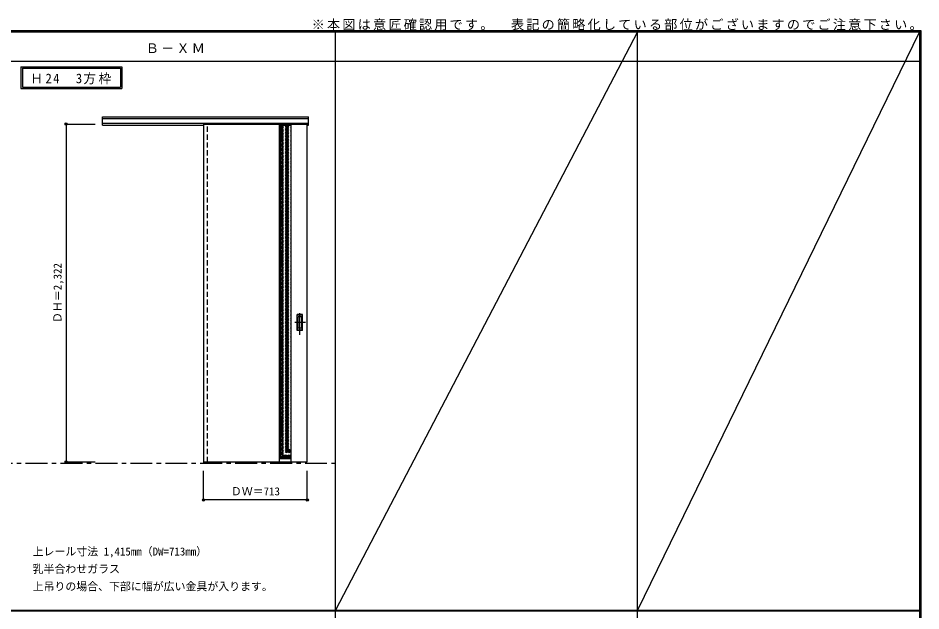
# Model space of a CAD drawing. Units: millimetres, scale not verified. Extents: x -6000 to 5700, y -4307 to 4260.
# Drawn here: x -502 to 5700, y 186 to 4260 of the extents above; entities that cross this region are included whole.
import ezdxf
from ezdxf.enums import TextEntityAlignment as Align

# ---------------------------------------------------------------- set-up
doc = ezdxf.new("R2010")
doc.units = ezdxf.units.MM
doc.header["$LTSCALE"] = 30
doc.header["$PDMODE"] = 32
doc.header["$PDSIZE"] = 15
doc.linetypes.add('CHAIN1', pattern=[8, 5, -1, 1, -1])
doc.linetypes.add('DASHED1', pattern=[1.8, 1.2, -0.6])
for name, color, linetype in [('0-1_通り芯', 7, 'CHAIN1'), ('0-2_扉', 3, 'Continuous'), ('0-3_仕上げ', 7, 'Continuous'), ('0-4_枠', 3, 'Continuous'), ('0-6_引手', 7, 'Continuous'), ('0-A_文字', 7, 'Continuous'), ('0-B_寸法', 7, 'Continuous'), ('0-C_ハッチ', 4, 'DASHED1'), ('F-1_枠', 6, 'Continuous'), ('F-A_文字', 7, 'Continuous')]:
    doc.layers.add(name, color=color, linetype=linetype)
doc.styles.add('ＭＳ ゴシック', font='')
doc.styles.get('ＭＳ ゴシック').set_extended_font_data('MS Gothic')

msp = doc.modelspace()

# ---------------------------------------------------------------- linework, layer by layer
at = {"layer": '0-1_通り芯'}
msp.add_line((-5490, 1201), (1678, 1201), dxfattribs=at)
at = {"layer": '0-2_扉', "color": 4, "linetype": 'DASHED1'}
msp.add_line((772, 3532), (772, 3528), dxfattribs=at)
at = {"layer": '0-2_扉'}
for p in [(772, 3532), (1485, 1210)]:
    msp.add_line(p, (1485, 3532), dxfattribs=at)
msp.add_lwpolyline([(772, 3532), (772, 1210), (1485, 1210)], dxfattribs=at)
at = {"layer": '0-3_仕上げ', "color": 3}
for p, q in [((1295, 1210), (1295, 3532)), ((1375, 1210), (1375, 3532))]:
    msp.add_line(p, q, dxfattribs=at)
at = {"layer": '0-3_仕上げ'}
for p, q in [((1295, 3524), (1375, 3524)), ((1295, 1234), (1375, 1234))]:
    msp.add_line(p, q, dxfattribs=at)
at = {"layer": '0-4_枠'}
for p, q in [((78, 3582), (1493, 3582)), ((78, 3525), (78, 3582)), ((78, 3569), (1493, 3569)), ((78, 3537), (1493, 3537)), ((771, 3537), (771, 1201)), ((799, 3532), (799, 3537)), ((78, 3525), (772, 3525)), ((771, 1201), (799, 1201)), ((799, 1210), (799, 1201))]:
    msp.add_line(p, q, dxfattribs=at)
at = {"layer": '0-4_枠', "color": 4, "linetype": 'DASHED1'}
msp.add_line((799, 1210), (799, 3532), dxfattribs=at)
at = {"layer": '0-4_枠'}
msp.add_lwpolyline([(1485, 3525), (1493, 3525), (1493, 3582)], dxfattribs=at)
at = {"layer": '0-6_引手', "linetype": 'CHAIN1'}
for p, q in [((1434, 2082.27), (1434, 2253.12)), ((1472.07, 2167.5), (1399.56, 2167.5))]:
    msp.add_line(p, q, dxfattribs=at)
at = {"layer": '0-6_引手'}
for p, q in [((1453, 2222.5), (1415, 2222.5)), ((1415, 2112.5), (1415, 2222.5)), ((1446.5, 2206.5), (1421.5, 2206.5)), ((1421.5, 2128.5), (1421.5, 2206.5)), ((1446.5, 2128.5), (1446.5, 2206.5)), ((1453, 2112.5), (1453, 2222.5)), ((1453, 2112.5), (1415, 2112.5)), ((1446.5, 2128.5), (1421.5, 2128.5))]:
    msp.add_line(p, q, dxfattribs=at)
at = {"layer": '0-6_引手', "linetype": 'DASHED1'}
for p, q in [((1418, 2116.5), (1418, 2218.5)), ((1450, 2116.5), (1418, 2116.5))]:
    msp.add_line(p, q, dxfattribs=at)
msp.add_lwpolyline([(1450, 2116.5), (1450, 2218.5), (1418, 2218.5)], dxfattribs=at)
at = {"layer": '0-A_文字'}
for p, q in [((-482, 3925), (-482, 3775)), ((-472, 3915), (-472, 3785)), ((-472, 3915), (200.62, 3915)), ((200.62, 3915), (200.62, 3785)), ((-472, 3785), (200.62, 3785)), ((-482, 3775), (210.62, 3775))]:
    msp.add_line(p, q, dxfattribs=at)
msp.add_lwpolyline([(-482, 3925), (210.62, 3925), (210.62, 3775)], dxfattribs=at)
at = {"layer": '0-B_寸法', "color": 4}
for p, q in [((-172, 3532), (28, 3532)), ((772, 949), (772, 1149)), ((1485, 949), (1485, 1149)), ((1485, 949), (772, 949))]:
    msp.add_line(p, q, dxfattribs=at)
msp.add_lwpolyline([(-172, 3532), (-172, 1210), (28, 1210)], dxfattribs=at)
at = {"layer": '0-B_寸法'}
for p in [(-172, 3532), (-172, 1210), (772, 949), (1485, 949)]:
    msp.add_point(p, dxfattribs=at)
at = {"layer": '0-C_ハッチ'}
for p, q in [((1295, 3513.55), (1305.45, 3524)), ((1295, 3444.26), (1374.74, 3524)), ((1295, 3454.16), (1364.84, 3524)), ((1295, 3464.06), (1354.94, 3524)), ((1295, 3473.96), (1345.04, 3524)), ((1295, 3483.86), (1335.14, 3524)), ((1295, 3493.75), (1325.25, 3524)), ((1295, 3503.65), (1315.35, 3524)), ((1295, 3434.36), (1375, 3514.36)), ((1295, 3424.46), (1375, 3504.46)), ((1295, 3414.56), (1375, 3494.56)), ((1295, 3404.66), (1375, 3484.66)), ((1295, 3394.76), (1375, 3474.76)), ((1295, 3384.86), (1375, 3464.86)), ((1295, 3374.96), (1375, 3454.96)), ((1295, 3365.06), (1375, 3445.06)), ((1295, 3355.16), (1375, 3435.16)), ((1295, 3345.26), (1375, 3425.26)), ((1295, 3335.36), (1375, 3415.36)), ((1295, 3325.46), (1375, 3405.46)), ((1295, 3315.56), (1375, 3395.56)), ((1295, 3305.66), (1375, 3385.66)), ((1295, 3295.76), (1375, 3375.76)), ((1295, 3285.87), (1375, 3365.87)), ((1295, 3275.97), (1375, 3355.97)), ((1295, 3266.07), (1375, 3346.07)), ((1295, 3256.17), (1375, 3336.17)), ((1295, 3246.27), (1375, 3326.27)), ((1295, 3236.37), (1375, 3316.37)), ((1295, 3226.47), (1375, 3306.47)), ((1295, 3216.57), (1375, 3296.57)), ((1295, 3206.67), (1375, 3286.67)), ((1295, 3196.77), (1375, 3276.77)), ((1295, 3186.87), (1375, 3266.87)), ((1295, 3176.97), (1375, 3256.97)), ((1295, 3167.07), (1375, 3247.07)), ((1295, 3157.17), (1375, 3237.17)), ((1295, 3147.27), (1375, 3227.27)), ((1295, 3137.37), (1375, 3217.37)), ((1295, 3127.47), (1375, 3207.47)), ((1295, 3117.57), (1375, 3197.57)), ((1295, 3107.67), (1375, 3187.67)), ((1295, 3097.77), (1375, 3177.77)), ((1295, 3087.88), (1375, 3167.88)), ((1295, 3077.98), (1375, 3157.98)), ((1295, 3068.08), (1375, 3148.08)), ((1295, 3058.18), (1375, 3138.18)), ((1295, 3048.28), (1375, 3128.28)), ((1295, 3038.38), (1375, 3118.38)), ((1295, 3028.48), (1375, 3108.48)), ((1295, 3018.58), (1375, 3098.58)), ((1295, 3008.68), (1375, 3088.68)), ((1295, 2998.78), (1375, 3078.78)), ((1295, 2988.88), (1375, 3068.88)), ((1295, 2978.98), (1375, 3058.98)), ((1295, 2969.08), (1375, 3049.08)), ((1295, 2959.18), (1375, 3039.18)), ((1295, 2949.28), (1375, 3029.28)), ((1295, 2939.38), (1375, 3019.38)), ((1295, 2929.48), (1375, 3009.48)), ((1295, 2919.58), (1375, 2999.58)), ((1295, 2909.68), (1375, 2989.68)), ((1295, 2899.78), (1375, 2979.78)), ((1295, 2889.89), (1375, 2969.89)), ((1295, 2879.99), (1375, 2959.99)), ((1295, 2870.09), (1375, 2950.09)), ((1295, 2860.19), (1375, 2940.19)), ((1295, 2850.29), (1375, 2930.29)), ((1295, 2840.39), (1375, 2920.39)), ((1295, 2830.49), (1375, 2910.49)), ((1295, 2820.59), (1375, 2900.59)), ((1295, 2810.69), (1375, 2890.69)), ((1295, 2800.79), (1375, 2880.79)), ((1295, 2790.89), (1375, 2870.89)), ((1295, 2780.99), (1375, 2860.99)), ((1295, 2771.09), (1375, 2851.09)), ((1295, 2761.19), (1375, 2841.19)), ((1295, 2751.29), (1375, 2831.29)), ((1295, 2741.39), (1375, 2821.39)), ((1295, 2731.49), (1375, 2811.49)), ((1295, 2721.59), (1375, 2801.59)), ((1295, 2711.69), (1375, 2791.69)), ((1295, 2701.8), (1375, 2781.8)), ((1295, 2691.9), (1375, 2771.9)), ((1295, 2682), (1375, 2762)), ((1295, 2672.1), (1375, 2752.1)), ((1295, 2662.2), (1375, 2742.2)), ((1295, 2652.3), (1375, 2732.3)), ((1295, 2642.4), (1375, 2722.4)), ((1295, 2632.5), (1375, 2712.5)), ((1295, 2622.6), (1375, 2702.6)), ((1295, 2612.7), (1375, 2692.7)), ((1295, 2602.8), (1375, 2682.8)), ((1295, 2592.9), (1375, 2672.9)), ((1295, 2583), (1375, 2663)), ((1295, 2573.1), (1375, 2653.1)), ((1295, 2563.2), (1375, 2643.2)), ((1295, 2553.3), (1375, 2633.3)), ((1295, 2543.4), (1375, 2623.4)), ((1295, 2533.5), (1375, 2613.5)), ((1295, 2523.6), (1375, 2603.6)), ((1295, 2513.7), (1375, 2593.7)), ((1295, 2503.81), (1375, 2583.81)), ((1295, 2493.91), (1375, 2573.91)), ((1295, 2484.01), (1375, 2564.01)), ((1295, 2474.11), (1375, 2554.11)), ((1295, 2464.21), (1375, 2544.21)), ((1295, 2454.31), (1375, 2534.31)), ((1295, 2444.41), (1375, 2524.41)), ((1295, 2434.51), (1375, 2514.51)), ((1295, 2424.61), (1375, 2504.61)), ((1295, 2414.71), (1375, 2494.71)), ((1295, 2404.81), (1375, 2484.81)), ((1295, 2394.91), (1375, 2474.91)), ((1295, 2385.01), (1375, 2465.01)), ((1295, 2375.11), (1375, 2455.11)), ((1295, 2365.21), (1375, 2445.21)), ((1295, 2355.31), (1375, 2435.31)), ((1295, 2345.41), (1375, 2425.41)), ((1295, 2335.51), (1375, 2415.51)), ((1295, 2325.61), (1375, 2405.61)), ((1295, 2315.71), (1375, 2395.71)), ((1295, 2305.82), (1375, 2385.82)), ((1295, 2295.92), (1375, 2375.92)), ((1295, 2286.02), (1375, 2366.02)), ((1295, 2276.12), (1375, 2356.12)), ((1295, 2266.22), (1375, 2346.22)), ((1295, 2256.32), (1375, 2336.32)), ((1295, 2246.42), (1375, 2326.42)), ((1295, 2236.52), (1375, 2316.52)), ((1295, 2226.62), (1375, 2306.62)), ((1295, 2216.72), (1375, 2296.72)), ((1295, 2206.82), (1375, 2286.82)), ((1295, 2196.92), (1375, 2276.92)), ((1295, 2187.02), (1375, 2267.02)), ((1295, 2177.12), (1375, 2257.12)), ((1295, 2167.22), (1375, 2247.22)), ((1295, 2157.32), (1375, 2237.32)), ((1295, 2147.42), (1375, 2227.42)), ((1295, 2137.52), (1375, 2217.52)), ((1295, 2127.62), (1375, 2207.62)), ((1295, 2117.72), (1375, 2197.72)), ((1295, 2107.83), (1375, 2187.83)), ((1295, 2097.93), (1375, 2177.93)), ((1295, 2088.03), (1375, 2168.03)), ((1295, 2078.13), (1375, 2158.13)), ((1295, 2068.23), (1375, 2148.23)), ((1295, 2058.33), (1375, 2138.33)), ((1295, 2048.43), (1375, 2128.43)), ((1295, 2038.53), (1375, 2118.53)), ((1295, 2028.63), (1375, 2108.63)), ((1295, 2018.73), (1375, 2098.73)), ((1295, 2008.83), (1375, 2088.83)), ((1295, 1998.93), (1375, 2078.93)), ((1295, 1989.03), (1375, 2069.03)), ((1295, 1979.13), (1375, 2059.13)), ((1295, 1969.23), (1375, 2049.23)), ((1295, 1959.33), (1375, 2039.33)), ((1295, 1949.43), (1375, 2029.43)), ((1295, 1939.53), (1375, 2019.53)), ((1295, 1929.63), (1375, 2009.63)), ((1295, 1919.73), (1375, 1999.73)), ((1295, 1909.84), (1375, 1989.84)), ((1295, 1899.94), (1375, 1979.94)), ((1295, 1890.04), (1375, 1970.04)), ((1295, 1880.14), (1375, 1960.14)), ((1295, 1870.24), (1375, 1950.24)), ((1295, 1860.34), (1375, 1940.34)), ((1295, 1850.44), (1375, 1930.44)), ((1295, 1840.54), (1375, 1920.54)), ((1295, 1830.64), (1375, 1910.64)), ((1295, 1820.74), (1375, 1900.74)), ((1295, 1810.84), (1375, 1890.84)), ((1295, 1800.94), (1375, 1880.94)), ((1295, 1791.04), (1375, 1871.04)), ((1295, 1781.14), (1375, 1861.14)), ((1295, 1771.24), (1375, 1851.24)), ((1295, 1761.34), (1375, 1841.34)), ((1295, 1751.44), (1375, 1831.44)), ((1295, 1741.54), (1375, 1821.54)), ((1295, 1731.64), (1375, 1811.64)), ((1295, 1721.75), (1375, 1801.75)), ((1295, 1711.85), (1375, 1791.85)), ((1295, 1701.95), (1375, 1781.95)), ((1295, 1692.05), (1375, 1772.05)), ((1295, 1682.15), (1375, 1762.15)), ((1295, 1672.25), (1375, 1752.25)), ((1295, 1662.35), (1375, 1742.35)), ((1295, 1652.45), (1375, 1732.45)), ((1295, 1642.55), (1375, 1722.55)), ((1295, 1632.65), (1375, 1712.65)), ((1295, 1622.75), (1375, 1702.75)), ((1295, 1612.85), (1375, 1692.85)), ((1295, 1602.95), (1375, 1682.95)), ((1295, 1593.05), (1375, 1673.05)), ((1295, 1583.15), (1375, 1663.15)), ((1295, 1573.25), (1375, 1653.25)), ((1295, 1563.35), (1375, 1643.35)), ((1295, 1553.45), (1375, 1633.45)), ((1295, 1543.55), (1375, 1623.55)), ((1295, 1533.65), (1375, 1613.65)), ((1295, 1523.76), (1375, 1603.76)), ((1295, 1513.86), (1375, 1593.86)), ((1295, 1503.96), (1375, 1583.96)), ((1295, 1494.06), (1375, 1574.06)), ((1295, 1484.16), (1375, 1564.16)), ((1295, 1474.26), (1375, 1554.26)), ((1295, 1464.36), (1375, 1544.36)), ((1295, 1454.46), (1375, 1534.46)), ((1295, 1444.56), (1375, 1524.56)), ((1295, 1434.66), (1375, 1514.66)), ((1295, 1424.76), (1375, 1504.76)), ((1295, 1414.86), (1375, 1494.86)), ((1295, 1404.96), (1375, 1484.96)), ((1295, 1395.06), (1375, 1475.06)), ((1295, 1385.16), (1375, 1465.16)), ((1295, 1375.26), (1375, 1455.26)), ((1295, 1365.36), (1375, 1445.36)), ((1295, 1355.46), (1375, 1435.46)), ((1295, 1345.56), (1375, 1425.56)), ((1295, 1335.66), (1375, 1415.66)), ((1295, 1325.77), (1375, 1405.77)), ((1295, 1315.87), (1375, 1395.87)), ((1295, 1305.97), (1375, 1385.97)), ((1295, 1296.07), (1375, 1376.07)), ((1295, 1286.17), (1375, 1366.17)), ((1295, 1276.27), (1375, 1356.27)), ((1295, 1266.37), (1375, 1346.37)), ((1295, 1256.47), (1375, 1336.47)), ((1295, 1246.57), (1375, 1326.57)), ((1295, 1236.67), (1375, 1316.67)), ((1302.23, 1234), (1375, 1306.77)), ((1312.13, 1234), (1375, 1296.87)), ((1322.03, 1234), (1375, 1286.97)), ((1331.93, 1234), (1375, 1277.07)), ((1341.83, 1234), (1375, 1267.17)), ((1351.73, 1234), (1375, 1257.27)), ((1361.63, 1234), (1375, 1247.37)), ((1371.53, 1234), (1375, 1237.47))]:
    msp.add_line(p, q, dxfattribs=at)
at = {"layer": 'F-1_枠'}
for p, q in [((-6000, 4175), (5700, 4175)), ((-6000, 4170), (5700, 4170)), ((-6000, 4165), (5700, 4165)), ((1678, -3790), (1678, 4175)), ((3752, -3790), (3752, 4175)), ((5690, 4175), (5690, -4205)), ((5695, 4175), (5695, -4205)), ((5700, 4175), (5700, -4205)), ((-6000, 3965), (5700, 3965)), ((-6000, 190.5), (5700, 190.5)), ((-6000, 187.5), (5700, 187.5))]:
    msp.add_line(p, q, dxfattribs=at)
at = {"layer": 'F-A_文字'}
for p, q in [((3752, 4165), (1678, 190.5)), ((5690, 4165), (3752, 190.5))]:
    msp.add_line(p, q, dxfattribs=at)

# ---------------------------------------------------------------- texts
at = {"layer": '0-A_文字', "style": 'ＭＳ ゴシック'}
for s, p in [('上レール寸法 1,415mm（DW=713mm）', (-402, 550.5)), ('乳半合わせガラス', (-402, 430.5)), ('上吊りの場合、下部に幅が広い金具が入ります。', (-402, 310.5))]:
    msp.add_text(s, height=54.99, dxfattribs=at).set_placement(p, align=Align.BOTTOM_LEFT)
at = {"layer": '0-A_文字', "char_height": 65.98, "attachment_point": 7, "style": 'ＭＳ ゴシック'}
for s, insert in [('\\T1.17;※本図は意匠確認用です。\u3000表記の簡略化している部位がございますのでご注意下さい。', (1515, 4175)), ('\\T1.17;Ｂ－ＸＭ', (375.5, 4020)), ('\\T1.22;\\W0.95;Ｈ24\u30003方枠', (-417.34, 3805))]:
    msp.add_mtext(s, dxfattribs=dict(at, insert=insert))
at = {"layer": '0-B_寸法', "style": 'ＭＳ ゴシック'}
msp.add_text('ＤＨ＝2,322', height=54.99, rotation=90, dxfattribs=at).set_placement((-187, 2164.75), align=Align.BOTTOM_LEFT)
msp.add_text('ＤＷ＝713', height=54.99, dxfattribs=at).set_placement((959.75, 964), align=Align.BOTTOM_LEFT)

doc.saveas('drawing.dxf')
